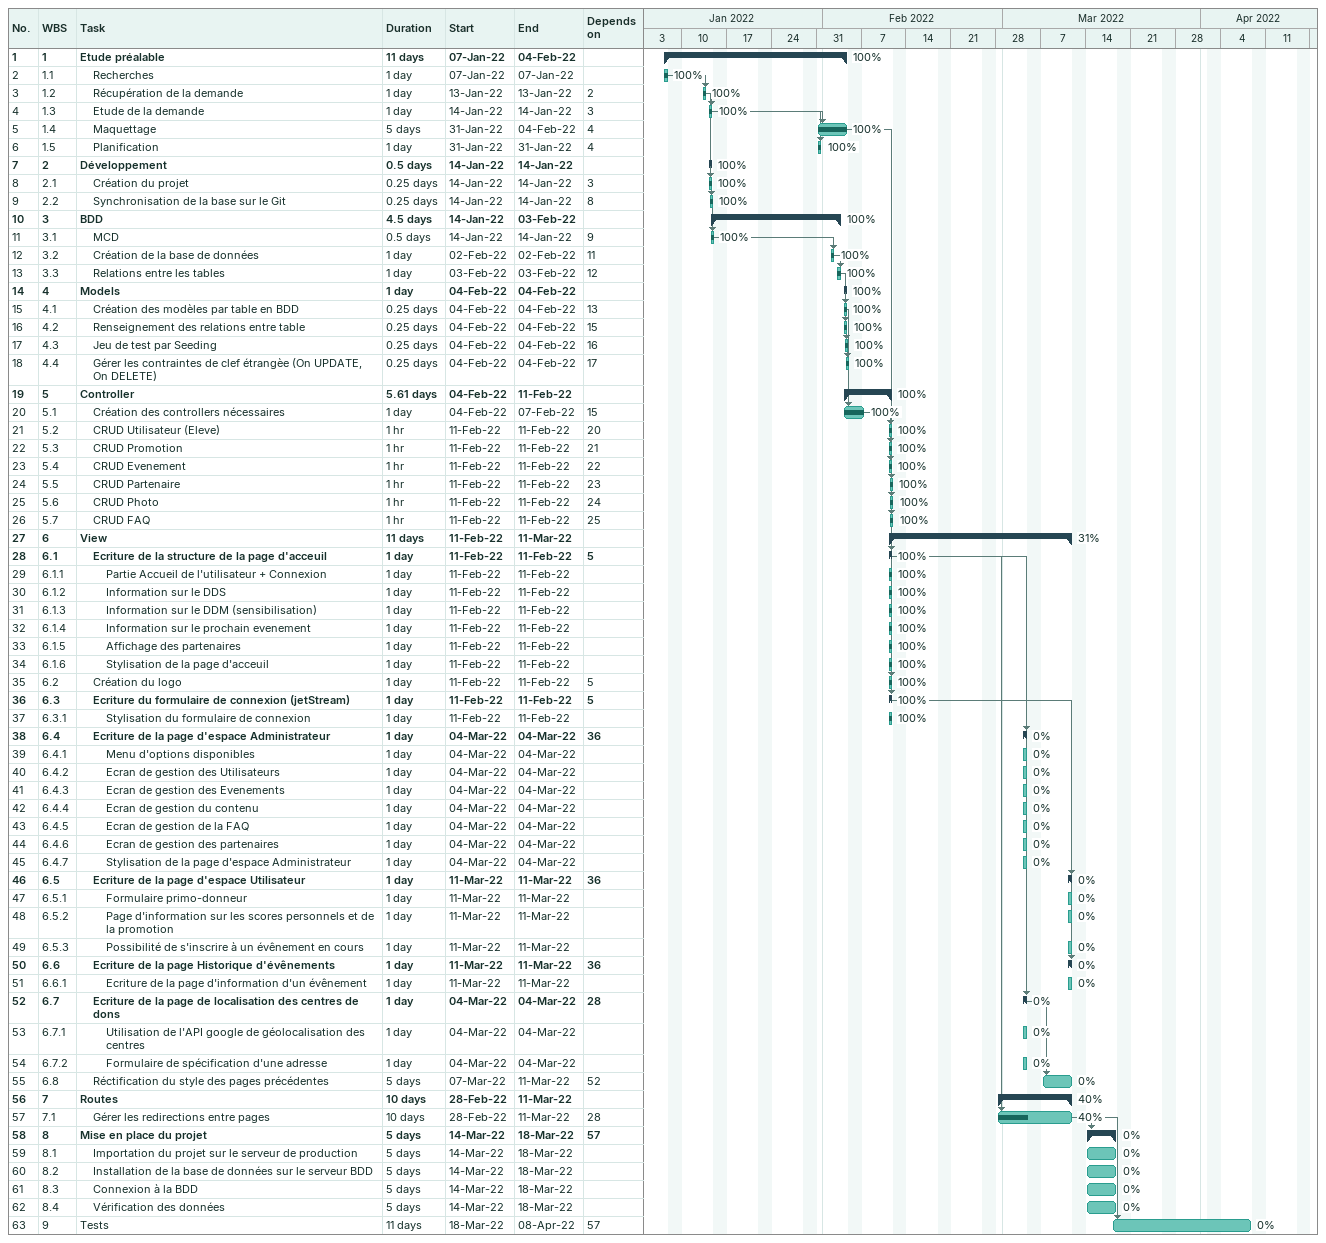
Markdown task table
| ID | WBS | Task | Duration | Start | Finish | Predecessors | % complete |
|---|---|---|---|---|---|---|---|
| 1 | 1 | **Etude préalable** | 11d | 2022-01-07 | 2022-02-04 |  | 100 |
| 2 | 1.1 | Recherches | 1d | 2022-01-07 | 2022-01-07 |  | 100 |
| 3 | 1.2 | Récupération de la demande | 1d | 2022-01-13 | 2022-01-13 | 2 | 100 |
| 4 | 1.3 | Etude de la demande | 1d | 2022-01-14 | 2022-01-14 | 3 | 100 |
| 5 | 1.4 | Maquettage | 5d | 2022-01-31 | 2022-02-04 | 4 | 100 |
| 6 | 1.5 | Planification | 1d | 2022-01-31 | 2022-01-31 | 4 | 100 |
| 7 | 2 | **Développement** | 0.5d | 2022-01-14 | 2022-01-14 |  | 100 |
| 8 | 2.1 | Création du projet | 0.25d | 2022-01-14 | 2022-01-14 | 3 | 100 |
| 9 | 2.2 | Synchronisation de la base sur le Git | 0.25d | 2022-01-14 | 2022-01-14 | 8 | 100 |
| 10 | 3 | **BDD** | 4.5d | 2022-01-14 | 2022-02-03 |  | 100 |
| 11 | 3.1 | MCD | 0.5d | 2022-01-14 | 2022-01-14 | 9 | 100 |
| 12 | 3.2 | Création de la base de données | 1d | 2022-02-02 | 2022-02-02 | 11 | 100 |
| 13 | 3.3 | Relations entre les tables | 1d | 2022-02-03 | 2022-02-03 | 12 | 100 |
| 14 | 4 | **Models** | 1d | 2022-02-04 | 2022-02-04 |  | 100 |
| 15 | 4.1 | Création des modèles par table en BDD | 0.25d | 2022-02-04 | 2022-02-04 | 13 | 100 |
| 16 | 4.2 | Renseignement des relations entre table | 0.25d | 2022-02-04 | 2022-02-04 | 15 | 100 |
| 17 | 4.3 | Jeu de test par Seeding | 0.25d | 2022-02-04 | 2022-02-04 | 16 | 100 |
| 18 | 4.4 | Gérer les contraintes de clef étrangèe (On UPDATE, On DELETE) | 0.25d | 2022-02-04 | 2022-02-04 | 17 | 100 |
| 19 | 5 | **Controller** | 5.61d | 2022-02-04 | 2022-02-11 |  | 100 |
| 20 | 5.1 | Création des controllers nécessaires | 1d | 2022-02-04 | 2022-02-07 | 15 | 100 |
| 21 | 5.2 | CRUD Utilisateur (Eleve) | 1h | 2022-02-11 | 2022-02-11 | 20 | 100 |
| 22 | 5.3 | CRUD Promotion | 1h | 2022-02-11 | 2022-02-11 | 21 | 100 |
| 23 | 5.4 | CRUD Evenement | 1h | 2022-02-11 | 2022-02-11 | 22 | 100 |
| 24 | 5.5 | CRUD Partenaire | 1h | 2022-02-11 | 2022-02-11 | 23 | 100 |
| 25 | 5.6 | CRUD Photo | 1h | 2022-02-11 | 2022-02-11 | 24 | 100 |
| 26 | 5.7 | CRUD FAQ | 1h | 2022-02-11 | 2022-02-11 | 25 | 100 |
| 27 | 6 | **View** | 11d | 2022-02-11 | 2022-03-11 |  | 31 |
| 28 | 6.1 | **Ecriture de la structure de la page d'acceuil** | 1d | 2022-02-11 | 2022-02-11 | 5 | 100 |
| 29 | 6.1.1 | Partie Accueil de l'utilisateur + Connexion | 1d | 2022-02-11 | 2022-02-11 |  | 100 |
| 30 | 6.1.2 | Information sur le DDS | 1d | 2022-02-11 | 2022-02-11 |  | 100 |
| 31 | 6.1.3 | Information sur le DDM (sensibilisation) | 1d | 2022-02-11 | 2022-02-11 |  | 100 |
| 32 | 6.1.4 | Information sur le prochain evenement | 1d | 2022-02-11 | 2022-02-11 |  | 100 |
| 33 | 6.1.5 | Affichage des partenaires | 1d | 2022-02-11 | 2022-02-11 |  | 100 |
| 34 | 6.1.6 | Stylisation de la page d'acceuil | 1d | 2022-02-11 | 2022-02-11 |  | 100 |
| 35 | 6.2 | Création du logo | 1d | 2022-02-11 | 2022-02-11 | 5 | 100 |
| 36 | 6.3 | **Ecriture du formulaire de connexion (jetStream)** | 1d | 2022-02-11 | 2022-02-11 | 5 | 100 |
| 37 | 6.3.1 | Stylisation du formulaire de connexion | 1d | 2022-02-11 | 2022-02-11 |  | 100 |
| 38 | 6.4 | **Ecriture de la page d'espace Administrateur** | 1d | 2022-03-04 | 2022-03-04 | 36 | 0 |
| 39 | 6.4.1 | Menu d'options disponibles | 1d | 2022-03-04 | 2022-03-04 |  | 0 |
| 40 | 6.4.2 | Ecran de gestion des Utilisateurs | 1d | 2022-03-04 | 2022-03-04 |  | 0 |
| 41 | 6.4.3 | Ecran de gestion des Evenements | 1d | 2022-03-04 | 2022-03-04 |  | 0 |
| 42 | 6.4.4 | Ecran de gestion du contenu | 1d | 2022-03-04 | 2022-03-04 |  | 0 |
| 43 | 6.4.5 | Ecran de gestion de la FAQ | 1d | 2022-03-04 | 2022-03-04 |  | 0 |
| 44 | 6.4.6 | Ecran de gestion des partenaires | 1d | 2022-03-04 | 2022-03-04 |  | 0 |
| 45 | 6.4.7 | Stylisation de la page d'espace Administrateur | 1d | 2022-03-04 | 2022-03-04 |  | 0 |
| 46 | 6.5 | **Ecriture de la page d'espace Utilisateur** | 1d | 2022-03-11 | 2022-03-11 | 36 | 0 |
| 47 | 6.5.1 | Formulaire primo-donneur | 1d | 2022-03-11 | 2022-03-11 |  | 0 |
| 48 | 6.5.2 | Page d'information sur les scores personnels et de la promotion | 1d | 2022-03-11 | 2022-03-11 |  | 0 |
| 49 | 6.5.3 | Possibilité de s'inscrire à un évênement en cours | 1d | 2022-03-11 | 2022-03-11 |  | 0 |
| 50 | 6.6 | **Ecriture de la page Historique d'évênements** | 1d | 2022-03-11 | 2022-03-11 | 36 | 0 |
| 51 | 6.6.1 | Ecriture de la page d'information d'un évênement | 1d | 2022-03-11 | 2022-03-11 |  | 0 |
| 52 | 6.7 | **Ecriture de la page de localisation des centres de dons** | 1d | 2022-03-04 | 2022-03-04 | 28 | 0 |
| 53 | 6.7.1 | Utilisation de l'API google de géolocalisation des centres | 1d | 2022-03-04 | 2022-03-04 |  | 0 |
| 54 | 6.7.2 | Formulaire de spécification d'une adresse | 1d | 2022-03-04 | 2022-03-04 |  | 0 |
| 55 | 6.8 | Réctification du style des pages précédentes | 5d | 2022-03-07 | 2022-03-11 | 52 | 0 |
| 56 | 7 | **Routes** | 10d | 2022-02-28 | 2022-03-11 |  | 40 |
| 57 | 7.1 | Gérer les redirections entre pages | 10d | 2022-02-28 | 2022-03-11 | 28 | 40 |
| 58 | 8 | **Mise en place du projet** | 5d | 2022-03-14 | 2022-03-18 | 57 | 0 |
| 59 | 8.1 | Importation du projet sur le serveur de production | 5d | 2022-03-14 | 2022-03-18 |  | 0 |
| 60 | 8.2 | Installation de la base de données sur le serveur BDD | 5d | 2022-03-14 | 2022-03-18 |  | 0 |
| 61 | 8.3 | Connexion à la BDD | 5d | 2022-03-14 | 2022-03-18 |  | 0 |
| 62 | 8.4 | Vérification des données | 5d | 2022-03-14 | 2022-03-18 |  | 0 |
| 63 | 9 | Tests | 11d | 2022-03-18 | 2022-04-08 | 57 | 0 |
